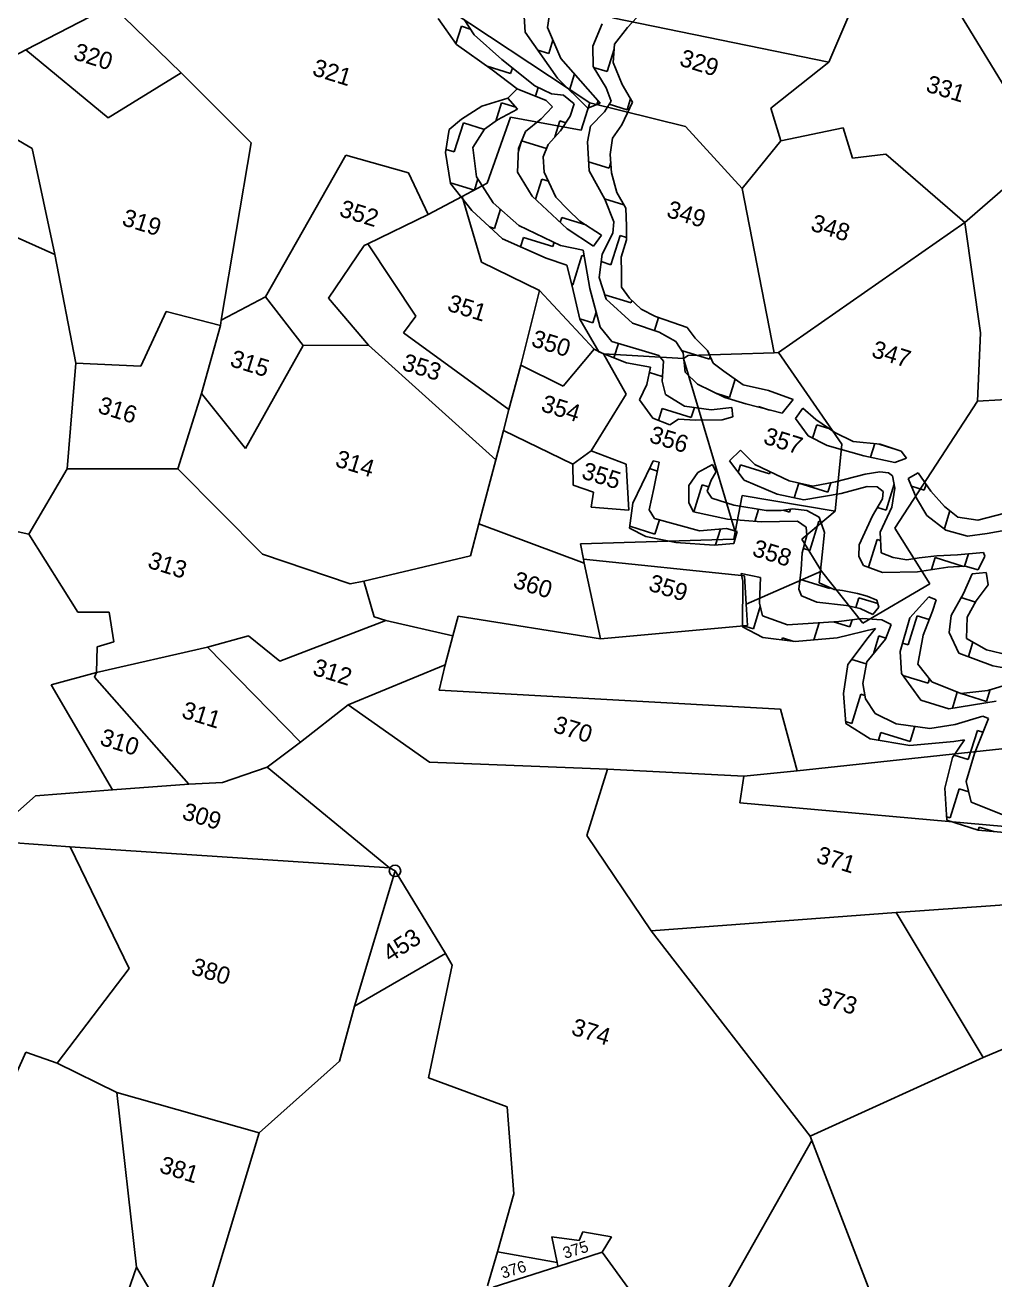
# Model space of a CAD drawing. Header units: metres. Extents: x 300561 to 302085, y 1967111 to 1969787.
# Drawn here: x 301243 to 301680, y 1968819 to 1969385 of the extents above; entities that cross this region are included whole.
import ezdxf

# ---------------------------------------------------------------- set-up
doc = ezdxf.new("R2010")
doc.units = ezdxf.units.M
for name, color, linetype in [('POLY_HATCH', 12, 'Continuous'), ('POLY_PARCEL', 6, 'Continuous'), ('TEXT_PARCEL', 7, 'Continuous')]:
    doc.layers.add(name, color=color, linetype=linetype)
doc.styles.add('TEXT_MAP', font='')
doc.styles.get('TEXT_MAP').set_extended_font_data('Kruti Dev 050')

msp = doc.modelspace()

# ---------------------------------------------------------------- linework, layer by layer
msp.add_circle((301409.54, 1969003.81), 2.58)
at = {"layer": 'POLY_HATCH'}
for p, q in [((301467.58, 1969391.37), (301468.26, 1969381.85)), ((301514.41, 1969383.96), (301522.79, 1969393.04)), ((301429.02, 1969388.1), (301437.24, 1969376.33)), ((301440.67, 1969387.6), (301445.25, 1969380.63)), ((301478.24, 1969384.01), (301478.99, 1969389.03)), ((301502.92, 1969385.61), (301498.83, 1969375.57)), ((301445.25, 1969380.63), (301457.7, 1969369.54)), ((301468.26, 1969381.85), (301482.85, 1969361.14)), ((301484.38, 1969369.96), (301478.24, 1969384.01)), ((301508.52, 1969376.48), (301514.41, 1969383.96)), ((301437.24, 1969376.33), (301453.37, 1969364.96)), ((301498.83, 1969375.57), (301498.87, 1969366.41)), ((301507.91, 1969368.16), (301508.52, 1969376.48)), ((301457.7, 1969369.54), (301472.57, 1969357.69)), ((301502.01, 1969349.92), (301484.38, 1969369.96)), ((301512, 1969358.37), (301507.91, 1969368.16)), ((301453.37, 1969364.96), (301464.63, 1969356.33)), ((301498.87, 1969366.41), (301504.81, 1969356.85)), ((301472.57, 1969357.69), (301480.13, 1969354.13)), ((301482.85, 1969361.14), (301496.44, 1969347.61)), ((301504.81, 1969356.85), (301507.04, 1969350.86)), ((301516.65, 1969350.38), (301512, 1969358.37)), ((301460.44, 1969352.11), (301448.69, 1969348.6)), ((301464.63, 1969356.33), (301460.44, 1969352.11)), ((301460.44, 1969352.11), (301464.77, 1969347.24)), ((301477.78, 1969351.09), (301464.63, 1969356.33)), ((301480.53, 1969348.3), (301477.78, 1969351.09)), ((301480.13, 1969354.13), (301485.46, 1969353.43)), ((301485.46, 1969353.43), (301490.27, 1969349.53)), ((301507.04, 1969350.86), (301504.08, 1969346)), ((301448.69, 1969348.6), (301439.47, 1969342.66)), ((301464.77, 1969347.24), (301455.77, 1969342.34)), ((301475.47, 1969342.9), (301480.53, 1969348.3)), ((301490.27, 1969349.53), (301488.56, 1969344.04)), ((301496.44, 1969347.61), (301502.01, 1969349.92)), ((301504.08, 1969346), (301497.74, 1969339.55)), ((301511.89, 1969340.18), (301516.65, 1969350.38)), ((301439.47, 1969342.66), (301433.93, 1969338.04)), ((301455.77, 1969342.34), (301449.89, 1969338.15)), ((301468.38, 1969337.16), (301475.47, 1969342.9)), ((301488.56, 1969344.04), (301484.11, 1969337.48)), ((301497.74, 1969339.55), (301496.28, 1969332.54)), ((301507.64, 1969334.17), (301511.89, 1969340.18)), ((301433.93, 1969338.04), (301432.34, 1969327.68)), ((301449.89, 1969338.15), (301444.67, 1969329.9)), ((301465.27, 1969329.46), (301468.38, 1969337.16)), ((301484.11, 1969337.48), (301478.56, 1969331.26)), ((301506.53, 1969326.79), (301507.64, 1969334.17)), ((301444.67, 1969329.9), (301446.32, 1969316.62)), ((301464.83, 1969318.76), (301465.27, 1969329.46)), ((301478.56, 1969331.26), (301476.34, 1969325.69)), ((301496.28, 1969332.54), (301497.03, 1969319.38)), ((301432.34, 1969327.68), (301434.54, 1969313.68)), ((301476.34, 1969325.69), (301476.84, 1969318.79)), ((301507.12, 1969318.49), (301506.53, 1969326.79)), ((301471.37, 1969308.05), (301464.83, 1969318.76)), ((301476.84, 1969318.79), (301482.02, 1969307.55)), ((301497.03, 1969319.38), (301504.13, 1969306.58)), ((301509.51, 1969309.62), (301507.12, 1969318.49)), ((301434.54, 1969313.68), (301444.26, 1969301.44)), ((301446.32, 1969316.62), (301453.76, 1969304.92)), ((301487.24, 1969293.24), (301471.37, 1969308.05)), ((301482.02, 1969307.55), (301487.51, 1969301.98)), ((301504.13, 1969306.58), (301508.19, 1969296.4)), ((301513.66, 1969302.59), (301509.51, 1969309.62)), ((301444.26, 1969301.44), (301457.95, 1969288.79)), ((301453.76, 1969304.92), (301465.31, 1969294.82)), ((301487.51, 1969301.98), (301492.92, 1969296.77)), ((301513.89, 1969294.4), (301513.66, 1969302.59)), ((301465.31, 1969294.82), (301484.2, 1969285.81)), ((301492.92, 1969296.77), (301502.73, 1969290.35)), ((301508.19, 1969296.4), (301507.79, 1969291.23)), ((301513.95, 1969288.24), (301513.89, 1969294.4)), ((301457.95, 1969288.79), (301477.74, 1969279.96)), ((301499.04, 1969285.47), (301487.24, 1969293.24)), ((301502.73, 1969290.35), (301499.04, 1969285.47)), ((301507.79, 1969291.23), (301502.96, 1969281.9)), ((301484.2, 1969285.81), (301494.35, 1969283.61)), ((301494.35, 1969283.61), (301497.4, 1969266.29)), ((301511.54, 1969280.47), (301513.95, 1969288.24)), ((301477.74, 1969279.96), (301487.03, 1969276.87)), ((301502.96, 1969281.9), (301501.57, 1969271.25)), ((301511.74, 1969273.48), (301511.54, 1969280.47)), ((301487.03, 1969276.87), (301489.38, 1969267.33)), ((301511.69, 1969266.96), (301511.74, 1969273.48)), ((301489.38, 1969267.33), (301492.96, 1969252.5)), ((301497.4, 1969266.29), (301502.11, 1969248.93)), ((301501.57, 1969271.25), (301504.82, 1969261.57)), ((301515.32, 1969262.06), (301511.69, 1969266.96)), ((301504.82, 1969261.57), (301516.61, 1969250.68)), ((301520.51, 1969257.08), (301515.32, 1969262.06)), ((301526.98, 1969253.68), (301520.51, 1969257.08)), ((301492.96, 1969252.5), (301501.49, 1969237.76)), ((301502.11, 1969248.93), (301507.33, 1969242.49)), ((301516.61, 1969250.68), (301528.62, 1969246.7)), ((301534.88, 1969251.02), (301526.98, 1969253.68)), ((301541.33, 1969248.82), (301534.88, 1969251.02)), ((301528.62, 1969246.7), (301536.2, 1969242.41)), ((301544.96, 1969243.92), (301541.33, 1969248.82)), ((301550.4, 1969238.47), (301544.96, 1969243.92)), ((301501.49, 1969237.76), (301513.91, 1969232.87)), ((301507.33, 1969242.49), (301521.02, 1969238.47)), ((301521.02, 1969238.47), (301528.49, 1969236.14)), ((301536.2, 1969242.41), (301539.44, 1969237.31)), ((301552.97, 1969232.72), (301550.4, 1969238.47)), ((301513.91, 1969232.87), (301524.78, 1969230.92)), ((301528.49, 1969236.14), (301530.58, 1969233.57)), ((301530.58, 1969233.57), (301529.96, 1969224.61)), ((301539.44, 1969237.31), (301540.34, 1969228.6)), ((301557.77, 1969229.04), (301552.97, 1969232.72)), ((301524.78, 1969230.92), (301523.14, 1969223.03)), ((301540.34, 1969228.6), (301545.9, 1969223.26)), ((301566.57, 1969222.93), (301557.77, 1969229.04)), ((301523.14, 1969223.03), (301519.75, 1969216.1)), ((301529.96, 1969224.61), (301531.46, 1969218.6)), ((301545.9, 1969223.26), (301558.25, 1969217.25)), ((301578.06, 1969220.35), (301566.57, 1969222.93)), ((301519.75, 1969216.1), (301525.8, 1969207.87)), ((301531.46, 1969218.6), (301540.16, 1969213.25)), ((301558.25, 1969217.25), (301567.7, 1969214.31)), ((301589.09, 1969216.32), (301578.06, 1969220.35)), ((301584.22, 1969210.13), (301589.09, 1969216.32)), ((301540.16, 1969213.25), (301552.2, 1969211.67)), ((301552.2, 1969211.67), (301561.42, 1969212.65)), ((301561.42, 1969212.65), (301561.88, 1969208.54)), ((301567.7, 1969214.31), (301584.22, 1969210.13)), ((301593.54, 1969212.46), (301590.09, 1969207.73)), ((301599.39, 1969207.37), (301593.54, 1969212.46)), ((301525.8, 1969207.87), (301533.47, 1969204.87)), ((301537.45, 1969207.47), (301533.47, 1969204.87)), ((301545.03, 1969207.04), (301537.45, 1969207.47)), ((301557.11, 1969207.13), (301545.03, 1969207.04)), ((301561.88, 1969208.54), (301557.11, 1969207.13)), ((301590.09, 1969207.73), (301595.85, 1969199.92)), ((301607.83, 1969201.38), (301599.39, 1969207.37)), ((301595.85, 1969199.92), (301604.38, 1969195.58)), ((301616.11, 1969197.41), (301607.83, 1969201.38)), ((301565.42, 1969193.41), (301560.35, 1969188.72)), ((301571.88, 1969187.06), (301565.42, 1969193.41)), ((301604.38, 1969195.58), (301620.99, 1969190.89)), ((301628.41, 1969196.16), (301616.11, 1969197.41)), ((301637.75, 1969193.05), (301628.41, 1969196.16)), ((301640.25, 1969189.89), (301637.75, 1969193.05)), ((301525.9, 1969188.66), (301524.87, 1969186.45)), ((301525.9, 1969188.66), (301528.75, 1969188.03)), ((301528.75, 1969188.03), (301526.3, 1969176.27)), ((301552.78, 1969187.05), (301546.09, 1969183.35)), ((301554.26, 1969183.88), (301552.78, 1969187.05)), ((301560.35, 1969188.72), (301567, 1969179.91)), ((301587.38, 1969179.59), (301571.88, 1969187.06)), ((301620.99, 1969190.89), (301635.02, 1969187.97)), ((301635.02, 1969187.97), (301640.25, 1969189.89)), ((301524.87, 1969186.45), (301516.73, 1969169.53)), ((301546.09, 1969183.35), (301542.13, 1969177.6)), ((301552.08, 1969179.98), (301554.05, 1969183.22)), ((301554.05, 1969183.22), (301554.26, 1969183.88)), ((301621.59, 1969182.66), (301608.2, 1969179.13)), ((301628.19, 1969183.74), (301621.59, 1969182.66)), ((301632.13, 1969183.24), (301628.19, 1969183.74)), ((301633.9, 1969181.96), (301632.13, 1969183.24)), ((301635.03, 1969176.31), (301633.9, 1969181.96)), ((301641.01, 1969180.75), (301645.43, 1969183.33)), ((301651.16, 1969175.01), (301645.43, 1969183.33)), ((301526.3, 1969176.27), (301524.24, 1969166.56)), ((301542.13, 1969177.6), (301542.07, 1969169.67)), ((301550.29, 1969175), (301552.08, 1969179.98)), ((301567, 1969179.91), (301581.9, 1969173.59)), ((301597.98, 1969177.25), (301587.38, 1969179.59)), ((301608.2, 1969179.13), (301597.98, 1969177.25)), ((301610.7, 1969174.01), (301622.5, 1969177.08)), ((301622.5, 1969177.08), (301627.02, 1969176.88)), ((301627.02, 1969176.88), (301629.75, 1969174.82)), ((301633.6, 1969167.85), (301635.03, 1969176.31)), ((301644.75, 1969171.88), (301641.01, 1969180.75)), ((301552.46, 1969171.91), (301550.29, 1969175)), ((301562.28, 1969168.62), (301552.46, 1969171.91)), ((301581.9, 1969173.59), (301593.88, 1969171.06)), ((301593.88, 1969171.06), (301610.7, 1969174.01)), ((301629.45, 1969171.55), (301624.88, 1969163.82)), ((301629.75, 1969174.82), (301629.45, 1969171.55)), ((301649.47, 1969164.08), (301644.75, 1969171.88)), ((301657.35, 1969168.14), (301651.16, 1969175.01)), ((301516.73, 1969169.53), (301515.29, 1969158.31)), ((301524.24, 1969166.56), (301526.64, 1969162.68)), ((301542.07, 1969169.67), (301544.19, 1969165.64)), ((301544.19, 1969165.64), (301559.54, 1969162.31)), ((301576.95, 1969166.22), (301562.28, 1969168.62)), ((301583.72, 1969166.28), (301576.95, 1969166.22)), ((301589.01, 1969167.04), (301583.72, 1969166.28)), ((301595.29, 1969166.29), (301589.01, 1969167.04)), ((301600.88, 1969163.34), (301595.29, 1969166.29)), ((301628.37, 1969156.47), (301633.6, 1969167.85)), ((301657.97, 1969157.34), (301649.47, 1969164.08)), ((301663.37, 1969163.29), (301657.35, 1969168.14)), ((301684.53, 1969165.02), (301672.44, 1969161.85)), ((301526.64, 1969162.68), (301546.84, 1969157.11)), ((301559.54, 1969162.31), (301574.84, 1969161.16)), ((301574.84, 1969161.16), (301591.06, 1969161.41)), ((301591.06, 1969161.41), (301595.05, 1969158.72)), ((301595.05, 1969158.72), (301595.34, 1969155.02)), ((301603.27, 1969156.34), (301600.88, 1969163.34)), ((301624.88, 1969163.82), (301618.89, 1969150.76)), ((301672.44, 1969161.85), (301663.37, 1969163.29)), ((301515.29, 1969158.31), (301522.73, 1969154.56)), ((301522.73, 1969154.56), (301536.22, 1969151.8)), ((301546.84, 1969157.11), (301558.97, 1969158.15)), ((301558.97, 1969158.15), (301563.87, 1969156.87)), ((301563.87, 1969156.87), (301562.34, 1969151.45)), ((301595.34, 1969155.02), (301593.17, 1969147.27)), ((301601.93, 1969143.51), (301603.27, 1969156.34)), ((301628.85, 1969147.17), (301628.37, 1969156.47)), ((301667.77, 1969154.77), (301657.97, 1969157.34)), ((301676.55, 1969155.89), (301667.77, 1969154.77)), ((301684.97, 1969157.37), (301676.55, 1969155.89)), ((301536.22, 1969151.8), (301553.5, 1969150.72)), ((301553.5, 1969150.72), (301562.34, 1969151.45)), ((301593.17, 1969147.27), (301592.74, 1969139.7)), ((301618.89, 1969150.76), (301618.7, 1969145.52)), ((301634.21, 1969145.02), (301628.85, 1969147.17)), ((301674.91, 1969147.28), (301663.29, 1969146.33)), ((301675.6, 1969145.62), (301674.91, 1969147.28)), ((301600.82, 1969133.74), (301601.93, 1969143.51)), ((301618.7, 1969145.52), (301620.82, 1969141.49)), ((301620.82, 1969141.49), (301629.47, 1969138.31)), ((301640.41, 1969144.05), (301634.21, 1969145.02)), ((301646, 1969144.97), (301640.41, 1969144.05)), ((301653.98, 1969145.85), (301646, 1969144.97)), ((301663.29, 1969146.33), (301653.98, 1969145.85)), ((301672.52, 1969139.6), (301675.6, 1969145.62)), ((301565.61, 1969137.91), (301566.46, 1969134.4)), ((301565.61, 1969137.91), (301574.38, 1969136.14)), ((301574.38, 1969136.14), (301573.89, 1969124.49)), ((301592.74, 1969139.7), (301591.68, 1969130.88)), ((301629.47, 1969138.31), (301645.25, 1969138.7)), ((301645.25, 1969138.7), (301658.89, 1969140.71)), ((301658.89, 1969140.71), (301666.74, 1969141.16)), ((301669.88, 1969137.7), (301665.91, 1969128.82)), ((301666.74, 1969141.16), (301672.52, 1969139.6)), ((301676.12, 1969138.4), (301669.88, 1969137.7)), ((301676.35, 1969137.61), (301676.12, 1969138.4)), ((301677.03, 1969132.82), (301676.35, 1969137.61)), ((301566.46, 1969134.4), (301566.19, 1969113.8)), ((301591.68, 1969130.88), (301592.9, 1969127.85)), ((301607.58, 1969130.68), (301600.82, 1969133.74)), ((301611.29, 1969130.24), (301607.58, 1969130.68)), ((301618.09, 1969128.85), (301611.29, 1969130.24)), ((301671.65, 1969125.59), (301677.03, 1969132.82)), ((301573.89, 1969124.49), (301575.24, 1969118.78)), ((301592.9, 1969127.85), (301599.73, 1969125)), ((301599.73, 1969125), (301613.22, 1969123.45)), ((301622.55, 1969127.7), (301618.09, 1969128.85)), ((301626.81, 1969125.9), (301622.55, 1969127.7)), ((301627.75, 1969122.71), (301626.81, 1969125.9)), ((301650.34, 1969127.41), (301641.73, 1969117.96)), ((301653.54, 1969126.01), (301650.34, 1969127.41)), ((301651.94, 1969120.85), (301653.54, 1969126.01)), ((301665.91, 1969128.82), (301660.43, 1969118.97)), ((301667.65, 1969118.16), (301671.65, 1969125.59)), ((301613.22, 1969123.45), (301619.29, 1969122.04)), ((301619.29, 1969122.04), (301625.05, 1969119.46)), ((301625.05, 1969119.46), (301627.75, 1969122.71)), ((301647.76, 1969110.02), (301651.94, 1969120.85)), ((301660.43, 1969118.97), (301659.49, 1969111.31)), ((301566.19, 1969113.8), (301575.39, 1969109.09)), ((301575.24, 1969118.78), (301586.53, 1969114.78)), ((301586.53, 1969114.78), (301609.64, 1969116.26)), ((301609.64, 1969116.26), (301620.16, 1969117.56)), ((301620.16, 1969117.56), (301629.12, 1969116.93)), ((301629.12, 1969116.93), (301633.31, 1969114.91)), ((301633.31, 1969114.91), (301630.75, 1969108.24)), ((301641.73, 1969117.96), (301637.4, 1969102.74)), ((301667.33, 1969108.63), (301667.65, 1969118.16)), ((301575.39, 1969109.09), (301589.97, 1969107.21)), ((301589.97, 1969107.21), (301608.93, 1969108.89)), ((301608.93, 1969108.89), (301626.24, 1969113.13)), ((301622.92, 1969109.04), (301613.82, 1969096.92)), ((301630.75, 1969108.24), (301622.3, 1969098.11)), ((301626.24, 1969113.13), (301622.92, 1969109.04)), ((301645.33, 1969097.03), (301647.76, 1969110.02)), ((301659.49, 1969111.31), (301663.83, 1969102.02)), ((301676.32, 1969103.43), (301667.33, 1969108.63)), ((301637.4, 1969102.74), (301637.96, 1969092.86)), ((301663.83, 1969102.02), (301679.15, 1969096.28)), ((301686.41, 1969101.01), (301676.32, 1969103.43)), ((301613.82, 1969096.92), (301611.79, 1969083.83)), ((301622.3, 1969098.11), (301620.46, 1969088.33)), ((301651.72, 1969088.98), (301645.33, 1969097.03)), ((301679.15, 1969096.28), (301690.77, 1969094.11)), ((301637.96, 1969092.86), (301646.76, 1969080.82)), ((301620.46, 1969088.33), (301621.69, 1969081.44)), ((301664.66, 1969083.74), (301651.72, 1969088.98)), ((301676.85, 1969085.2), (301664.66, 1969083.74)), ((301690.69, 1969089.38), (301676.85, 1969085.2)), ((301611.79, 1969083.83), (301612.87, 1969070.19)), ((301621.69, 1969081.44), (301626.12, 1969074.77)), ((301646.76, 1969080.82), (301659.3, 1969076.92)), ((301659.3, 1969076.92), (301680.61, 1969080.39)), ((301626.12, 1969074.77), (301635.52, 1969070.15)), ((301662.16, 1969069.81), (301674.67, 1969073.62)), ((301674.67, 1969073.62), (301677.24, 1969072.58)), ((301612.87, 1969070.19), (301623.84, 1969063.29)), ((301635.52, 1969070.15), (301650.77, 1969068.05)), ((301650.77, 1969068.05), (301662.16, 1969069.81)), ((301677.24, 1969072.58), (301670.87, 1969056.74)), ((301623.84, 1969063.29), (301641.78, 1969060.37)), ((301666.36, 1969062.96), (301661.02, 1969055)), ((301661.61, 1969062.18), (301666.36, 1969062.96)), ((301641.78, 1969060.37), (301661.61, 1969062.18)), ((301670.87, 1969056.74), (301667.19, 1969044.16)), ((301661.02, 1969055), (301657.52, 1969041.14)), ((301657.52, 1969041.14), (301658.37, 1969026.74)), ((301667.19, 1969044.16), (301669.34, 1969034.82)), ((301669.34, 1969034.82), (301685.63, 1969028.31)), ((301658.37, 1969026.74), (301672.51, 1969022.14)), ((301672.51, 1969022.14), (301691.29, 1969020.59))]:
    msp.add_line(p, q, dxfattribs=at)
at = {"layer": 'POLY_HATCH', "linetype": 'Continuous'}
for p, q in [((301437.03, 1969376.63), (301439.5, 1969384.57)), ((301439.5, 1969384.57), (301443.48, 1969383.33)), ((301473.89, 1969373.86), (301478.92, 1969372.3)), ((301478.92, 1969372.3), (301480.77, 1969378.23)), ((301505.2, 1969364.11), (301508.36, 1969374.26)), ((301451.14, 1969366.53), (301461.69, 1969363.25)), ((301461.69, 1969363.25), (301462.46, 1969365.74)), ((301488.2, 1969355.81), (301490.46, 1969363.06)), ((301499.12, 1969366.01), (301505.2, 1969364.11)), ((301472.92, 1969353.03), (301474.14, 1969356.94)), ((301500.6, 1969349.33), (301501.1, 1969350.95)), ((301514.25, 1969346.88), (301515.8, 1969351.85)), ((301455.01, 1969341.8), (301457.6, 1969350.11)), ((301457.6, 1969350.11), (301463.99, 1969348.12)), ((301506.15, 1969349.4), (301514.25, 1969346.88)), ((301436.28, 1969327.91), (301440.37, 1969341.06)), ((301440.37, 1969341.06), (301449.86, 1969338.1)), ((301481.63, 1969334.7), (301483.88, 1969341.92)), ((301483.88, 1969341.92), (301486.56, 1969341.09)), ((301432.56, 1969329.07), (301436.28, 1969327.91)), ((301465.22, 1969328.28), (301466.64, 1969332.85)), ((301466.65, 1969332.87), (301477.82, 1969329.4)), ((301496.8, 1969323.49), (301506.07, 1969320.6)), ((301506.07, 1969320.6), (301506.8, 1969322.96)), ((301434.49, 1969314.06), (301445.33, 1969310.68)), ((301445.33, 1969310.68), (301446.89, 1969315.72)), ((301472.89, 1969306.63), (301475.7, 1969315.64)), ((301475.7, 1969315.64), (301478.73, 1969314.7)), ((301503.99, 1969306.84), (301512.77, 1969304.1)), ((301454.38, 1969293.45), (301457.05, 1969302.04)), ((301452.15, 1969294.14), (301454.38, 1969293.45)), ((301484.06, 1969296.21), (301484.75, 1969298.41)), ((301484.75, 1969298.41), (301495.54, 1969295.05)), ((301466.19, 1969285.11), (301467.52, 1969289.36)), ((301467.52, 1969289.36), (301480.66, 1969285.27)), ((301506.94, 1969277.09), (301511.03, 1969290.23)), ((301511.03, 1969290.23), (301513.94, 1969289.32)), ((301480.66, 1969285.27), (301481.26, 1969287.21)), ((301489.71, 1969268.04), (301493.8, 1969281.18)), ((301493.8, 1969281.18), (301494.84, 1969280.86)), ((301502.51, 1969278.47), (301506.94, 1969277.09)), ((301489.17, 1969268.21), (301489.71, 1969268.04)), ((301504.16, 1969263.54), (301515.99, 1969259.86)), ((301515.99, 1969259.86), (301516.36, 1969261.06)), ((301498.76, 1969250.81), (301500.28, 1969255.69)), ((301492.93, 1969252.62), (301498.76, 1969250.81)), ((301526.52, 1969247.39), (301528.34, 1969253.22)), ((301508.28, 1969235.09), (301510.31, 1969241.61)), ((301538.78, 1969238.35), (301551.32, 1969234.45)), ((301551.32, 1969234.45), (301551.68, 1969235.6)), ((301524.27, 1969228.46), (301530.1, 1969226.64)), ((301560.37, 1969217.22), (301562.93, 1969225.46)), ((301554.67, 1969218.99), (301560.37, 1969217.22)), ((301588.8, 1969215.95), (301588.94, 1969216.38)), ((301528.32, 1969206.88), (301530, 1969212.26)), ((301530, 1969212.26), (301543.14, 1969208.17)), ((301543.14, 1969208.17), (301544.54, 1969212.67)), ((301573.43, 1969212.86), (301573.51, 1969213.13)), ((301573.51, 1969213.13), (301578.47, 1969211.58)), ((301597.9, 1969198.88), (301599.79, 1969204.95)), ((301599.79, 1969204.95), (301605.16, 1969203.28)), ((301624.04, 1969190.25), (301625.96, 1969196.41)), ((301627.83, 1969196.22), (301634.11, 1969194.26)), ((301564.29, 1969183.5), (301565.33, 1969186.85)), ((301565.33, 1969186.85), (301578.47, 1969182.76)), ((301524.27, 1969185.21), (301527.93, 1969184.08)), ((301578.47, 1969182.76), (301578.77, 1969183.74)), ((301544.31, 1969165.62), (301548.1, 1969177.8)), ((301548.1, 1969177.8), (301550.97, 1969176.9)), ((301589.53, 1969171.98), (301591.61, 1969178.65)), ((301591.73, 1969178.63), (301604.75, 1969174.57)), ((301604.75, 1969174.57), (301606.04, 1969178.73)), ((301631.03, 1969166.39), (301634.67, 1969178.1)), ((301642.49, 1969177.24), (301648.26, 1969175.44)), ((301648.26, 1969175.44), (301649.07, 1969178.05)), ((301571.82, 1969161.39), (301573.5, 1969166.78)), ((301584.66, 1969166.41), (301587.52, 1969165.52)), ((301587.52, 1969165.52), (301587.94, 1969166.88)), ((301627.12, 1969167.61), (301631.03, 1969166.39)), ((301657.31, 1969158.21), (301659.79, 1969166.17)), ((301515.4, 1969159.15), (301526.78, 1969155.61)), ((301526.78, 1969155.61), (301528.79, 1969162.09)), ((301596.57, 1969148.29), (301600.66, 1969161.43)), ((301600.66, 1969161.43), (301601.63, 1969161.13)), ((301656.58, 1969158.44), (301657.31, 1969158.21)), ((301554.1, 1969150.76), (301556.33, 1969157.93)), ((301623.03, 1969140.68), (301626.94, 1969153.25)), ((301626.94, 1969153.25), (301628.57, 1969152.75)), ((301593.7, 1969149.19), (301596.57, 1969148.29)), ((301651.53, 1969139.62), (301653.22, 1969145.07)), ((301653.22, 1969145.07), (301665.94, 1969141.11)), ((301666.41, 1969141.14), (301668.15, 1969146.73)), ((301592.01, 1969133.66), (301592.48, 1969135.15)), ((301592.48, 1969135.15), (301605.62, 1969131.06)), ((301605.62, 1969131.06), (301605.76, 1969131.5)), ((301617.36, 1969122.49), (301618.76, 1969126.97)), ((301618.76, 1969126.97), (301627.27, 1969124.32)), ((301664.91, 1969127.02), (301671.34, 1969125.02)), ((301571.16, 1969112.96), (301574.26, 1969122.93)), ((301640.95, 1969105.65), (301645.04, 1969118.79)), ((301645.04, 1969118.79), (301650.49, 1969117.1)), ((301566.2, 1969114.51), (301571.16, 1969112.96)), ((301598.43, 1969107.96), (301600.84, 1969115.69)), ((301607.35, 1969116.11), (301614.67, 1969113.83)), ((301614.67, 1969113.83), (301615.66, 1969117)), ((301584.02, 1969107.98), (301584.3, 1969108.87)), ((301584.3, 1969108.87), (301589.38, 1969107.29)), ((301625.31, 1969101.72), (301627.81, 1969109.74)), ((301627.81, 1969109.74), (301630.95, 1969108.76)), ((301638.45, 1969106.43), (301640.95, 1969105.65)), ((301668.14, 1969100.4), (301670.19, 1969106.98)), ((301615.5, 1969099.16), (301622.11, 1969097.1)), ((301638.61, 1969091.96), (301650, 1969088.42)), ((301650, 1969088.42), (301650.61, 1969090.38)), ((301676.28, 1969080.24), (301677.93, 1969085.53)), ((301615.54, 1969070.32), (301619.63, 1969083.46)), ((301619.63, 1969083.46), (301621.43, 1969082.9)), ((301660.92, 1969077.18), (301663.14, 1969084.33)), ((301663.14, 1969084.33), (301663.39, 1969084.25)), ((301664.93, 1969083.77), (301676.28, 1969080.24)), ((301612.79, 1969071.17), (301615.54, 1969070.32)), ((301641.82, 1969062.14), (301643.95, 1969068.99)), ((301627.58, 1969062.68), (301628.68, 1969066.23)), ((301628.68, 1969066.23), (301641.82, 1969062.14)), ((301668.1, 1969053.96), (301672.19, 1969067.1)), ((301672.19, 1969067.1), (301674.72, 1969066.31)), ((301661.66, 1969055.96), (301668.1, 1969053.96)), ((301659.92, 1969027.68), (301664.01, 1969040.82)), ((301664.01, 1969040.82), (301668.27, 1969039.49)), ((301658.28, 1969028.19), (301659.92, 1969027.68)), ((301672.61, 1969022.13), (301673.06, 1969023.59)), ((301673.06, 1969023.59), (301679.6, 1969021.55))]:
    msp.add_line(p, q, dxfattribs=at)
at = {"layer": 'POLY_PARCEL'}
for p, q in [((301605.18, 1969368.4), (301659.34, 1969494.46)), ((301497.48, 1969349.98), (301384.2, 1969424.94)), ((301692.57, 1969343.98), (301646.92, 1969418.68)), ((301243.06, 1969373.96), (301281.75, 1969393.95)), ((301313.09, 1969363.5), (301281.75, 1969393.95)), ((301507.65, 1969388.41), (301605.18, 1969368.4)), ((301224.71, 1969364.25), (301243.06, 1969373.96)), ((301280.13, 1969343.32), (301243.06, 1969373.96)), ((301179.8, 1969367.78), (301245.92, 1969329.39)), ((301605.18, 1969368.4), (301579.02, 1969347.68)), ((301313.09, 1969363.5), (301280.13, 1969343.32)), ((301344.7, 1969331.97), (301313.09, 1969363.5)), ((301497.48, 1969349.98), (301493.46, 1969337.7)), ((301540.58, 1969339.35), (301497.48, 1969349.98)), ((301579.02, 1969347.68), (301583.59, 1969332.93)), ((301461.65, 1969343.62), (301451.16, 1969313.76)), ((301493.46, 1969337.7), (301461.65, 1969343.62)), ((301566.16, 1969311.49), (301540.58, 1969339.35)), ((301611.7, 1969338.8), (301583.59, 1969332.93)), ((301615.8, 1969325.09), (301611.7, 1969338.8)), ((301245.92, 1969329.39), (301256.14, 1969281.63)), ((301331.19, 1969252.1), (301344.7, 1969331.97)), ((301583.59, 1969332.93), (301566.16, 1969311.49)), ((301387.39, 1969326.44), (301351.19, 1969262.59)), ((301415.61, 1969318.55), (301387.39, 1969326.44)), ((301630.92, 1969326.95), (301615.8, 1969325.09)), ((301666.54, 1969296.16), (301630.92, 1969326.95)), ((301424.5, 1969299.77), (301415.61, 1969318.55)), ((301451.16, 1969313.76), (301439.85, 1969307.82)), ((301580.55, 1969237.38), (301566.16, 1969311.49)), ((301666.54, 1969296.16), (301686.99, 1969313.88)), ((301439.85, 1969307.82), (301424.5, 1969299.77)), ((301448.48, 1969278.27), (301439.85, 1969307.82)), ((301256.14, 1969281.63), (301204.1, 1969305.09)), ((301397.33, 1969286.51), (301424.5, 1969299.77)), ((301666.54, 1969296.16), (301582.54, 1969237.44)), ((301673.56, 1969246.42), (301666.54, 1969296.16)), ((301379.49, 1969262.04), (301395.61, 1969285.68)), ((301395.61, 1969285.68), (301397.33, 1969286.51)), ((301397.33, 1969286.51), (301418.99, 1969253.92)), ((301256.14, 1969281.63), (301265.61, 1969232.71)), ((301474.75, 1969265.42), (301448.48, 1969278.27)), ((301351.19, 1969262.59), (301331.19, 1969252.1)), ((301351.19, 1969262.59), (301368.08, 1969240.72)), ((301397.6, 1969240.88), (301379.49, 1969262.04)), ((301466.28, 1969231.84), (301474.75, 1969265.42)), ((301474.75, 1969265.42), (301499.37, 1969238.95)), ((301294.87, 1969231.37), (301306.31, 1969255.97)), ((301306.31, 1969255.97), (301330.82, 1969249.63)), ((301322.27, 1969218.96), (301330.82, 1969249.63)), ((301330.82, 1969249.63), (301331.19, 1969252.1)), ((301418.99, 1969253.92), (301413.43, 1969246.3)), ((301413.43, 1969246.3), (301460.83, 1969211.75)), ((301672.32, 1969215.56), (301673.56, 1969246.42)), ((301342.05, 1969194.2), (301368.08, 1969240.72)), ((301368.08, 1969240.72), (301397.6, 1969240.88)), ((301455, 1969189.18), (301397.6, 1969240.88)), ((301499.37, 1969238.95), (301485.42, 1969222.3)), ((301503.53, 1969236.96), (301499.37, 1969238.95)), ((301261.73, 1969185.07), (301265.61, 1969232.71)), ((301265.61, 1969232.71), (301294.87, 1969231.37)), ((301503.53, 1969236.96), (301513.79, 1969218.74)), ((301539.68, 1969234.76), (301503.53, 1969236.96)), ((301541.73, 1969236.21), (301539.68, 1969234.76)), ((301539.68, 1969234.76), (301562.96, 1969156.64)), ((301580.55, 1969237.38), (301541.73, 1969236.21)), ((301582.54, 1969237.44), (301580.55, 1969237.38)), ((301611.1, 1969196.11), (301582.54, 1969237.44)), ((301460.83, 1969211.75), (301466.28, 1969231.84)), ((301485.42, 1969222.3), (301466.28, 1969231.84)), ((301311.53, 1969185.09), (301322.27, 1969218.96)), ((301322.27, 1969218.96), (301342.05, 1969194.2)), ((301513.79, 1969218.74), (301498.07, 1969193.19)), ((301634.99, 1969158.33), (301672.32, 1969215.56)), ((301672.32, 1969215.56), (301717.35, 1969218.31)), ((301460.83, 1969211.75), (301458.4, 1969202.34)), ((301458.4, 1969202.34), (301455, 1969189.18)), ((301489.8, 1969187.11), (301458.4, 1969202.34)), ((301498.07, 1969193.19), (301489.8, 1969187.11)), ((301513.73, 1969187.22), (301498.07, 1969193.19)), ((301608.07, 1969165.91), (301611.1, 1969196.11)), ((301455, 1969189.18), (301447.32, 1969160.25)), ((301489.8, 1969187.11), (301489.84, 1969177.64)), ((301515.02, 1969166.42), (301513.73, 1969187.22)), ((301261.73, 1969185.07), (301244.38, 1969155.55)), ((301311.53, 1969185.09), (301261.73, 1969185.07)), ((301349.71, 1969146.54), (301311.53, 1969185.09)), ((301489.84, 1969177.64), (301499.04, 1969174.58)), ((301499.04, 1969174.58), (301497.95, 1969167.85)), ((301562.96, 1969156.64), (301566.1, 1969173.11)), ((301566.1, 1969173.11), (301608.07, 1969165.91)), ((301497.95, 1969167.85), (301515.02, 1969166.42)), ((301592.99, 1969153.29), (301608.07, 1969165.91)), ((301244.38, 1969155.55), (301218.83, 1969161.11)), ((301447.32, 1969160.25), (301443.51, 1969145.89)), ((301494.85, 1969142.55), (301447.32, 1969160.25)), ((301244.38, 1969155.55), (301266.5, 1969120.4)), ((301493.17, 1969151.23), (301562.32, 1969153.29)), ((301562.32, 1969153.29), (301562.96, 1969156.64)), ((301601.88, 1969138.98), (301592.99, 1969153.29)), ((301650.68, 1969133.25), (301634.99, 1969158.33)), ((301494.51, 1969144.3), (301493.17, 1969151.23)), ((301389.37, 1969133.2), (301349.71, 1969146.54)), ((301443.51, 1969145.89), (301395.54, 1969134.46)), ((301494.51, 1969144.3), (301567.16, 1969136.86)), ((301494.85, 1969142.55), (301494.51, 1969144.3)), ((301502.15, 1969108.44), (301494.85, 1969142.55)), ((301567.16, 1969136.86), (301567.95, 1969124.03)), ((301567.95, 1969124.03), (301601.88, 1969138.98)), ((301601.88, 1969138.98), (301620.46, 1969115.49)), ((301395.54, 1969134.46), (301389.37, 1969133.2)), ((301400.11, 1969118.41), (301395.54, 1969134.46)), ((301620.46, 1969115.49), (301650.68, 1969133.25)), ((301266.5, 1969120.4), (301280.63, 1969120.38)), ((301280.63, 1969120.38), (301282.67, 1969107.11)), ((301567.95, 1969124.03), (301568.55, 1969114.44)), ((301357.6, 1969098.31), (301405.34, 1969116.68)), ((301405.34, 1969116.68), (301400.11, 1969118.41)), ((301405.34, 1969116.68), (301435.67, 1969109.83)), ((301435.67, 1969109.83), (301438.02, 1969118.65)), ((301438.02, 1969118.65), (301502.15, 1969108.44)), ((301568.55, 1969114.44), (301502.15, 1969108.44)), ((301324.94, 1969104.7), (301343.45, 1969109.78)), ((301343.45, 1969109.78), (301357.6, 1969098.31)), ((301432.13, 1969096.72), (301435.67, 1969109.83)), ((301275.17, 1969104.77), (301274.96, 1969093.19)), ((301274.96, 1969093.19), (301324.94, 1969104.7)), ((301282.67, 1969107.11), (301275.17, 1969104.77)), ((301366.92, 1969061.91), (301324.94, 1969104.7)), ((301432.13, 1969096.72), (301388.47, 1969078.67)), ((301429.38, 1969085.33), (301432.13, 1969096.72)), ((301254.48, 1969087.76), (301274.96, 1969093.19)), ((301274.05, 1969091.12), (301274.96, 1969093.19)), ((301316.58, 1969042.86), (301274.05, 1969091.12)), ((301282.17, 1969040.43), (301254.48, 1969087.76)), ((301583.45, 1969076.78), (301429.38, 1969085.33)), ((301388.47, 1969078.67), (301366.92, 1969061.91)), ((301388.47, 1969078.67), (301425.05, 1969052.85)), ((301590.93, 1969048.98), (301583.45, 1969076.78)), ((301748.93, 1969065.86), (301590.93, 1969048.98)), ((301366.92, 1969061.91), (301351.84, 1969050.59)), ((301425.05, 1969052.85), (301505.33, 1969049.75)), ((301351.84, 1969050.59), (301331.75, 1969043.61)), ((301407.1, 1969005.24), (301351.84, 1969050.59)), ((301505.33, 1969049.75), (301495.99, 1969019.73)), ((301505.33, 1969049.75), (301566.86, 1969046.52)), ((301566.86, 1969046.52), (301565.12, 1969034.52)), ((301566.86, 1969046.52), (301590.93, 1969048.98)), ((301282.17, 1969040.43), (301247.46, 1969037.71)), ((301316.58, 1969042.86), (301282.17, 1969040.43)), ((301331.75, 1969043.61), (301316.58, 1969042.86)), ((301247.46, 1969037.71), (301224.45, 1969017.51)), ((301565.12, 1969034.52), (301747.61, 1969018.11)), ((301224.45, 1969017.51), (301262.99, 1969014.63)), ((301495.99, 1969019.73), (301525.06, 1968976.85)), ((301289.71, 1968959.75), (301262.99, 1969014.63)), ((301262.99, 1969014.63), (301407.1, 1969005.24)), ((301409.54, 1969003.81), (301391.34, 1968942.86)), ((301407.1, 1969005.24), (301409.54, 1969003.81)), ((301432.29, 1968966.55), (301409.54, 1969003.81)), ((301635.58, 1968985.13), (301758.51, 1968993.63)), ((301525.06, 1968976.85), (301635.58, 1968985.13)), ((301635.58, 1968985.13), (301674.76, 1968919.7)), ((301596.79, 1968884.19), (301525.06, 1968976.85)), ((301391.34, 1968942.86), (301432.29, 1968966.55)), ((301432.29, 1968966.55), (301435.3, 1968961.38)), ((301435.3, 1968961.38), (301424.63, 1968910.51)), ((301257.16, 1968917.15), (301289.71, 1968959.75)), ((301391.34, 1968942.86), (301384.56, 1968917.98)), ((301674.76, 1968919.7), (301696.05, 1968928.6)), ((301243.07, 1968922.12), (301238.67, 1968912.3)), ((301257.16, 1968917.15), (301243.07, 1968922.12)), ((301284.11, 1968903.94), (301257.16, 1968917.15)), ((301384.56, 1968917.98), (301348.28, 1968885.7)), ((301596.79, 1968884.19), (301674.76, 1968919.7)), ((301424.63, 1968910.51), (301460.18, 1968897.48)), ((301293, 1968825.25), (301284.11, 1968903.94)), ((301348.28, 1968885.7), (301284.11, 1968903.94)), ((301460.18, 1968897.48), (301463.2, 1968858.2)), ((301317.42, 1968783.51), (301348.28, 1968885.7)), ((301597.51, 1968882.32), (301539.09, 1968778.91)), ((301597.51, 1968882.32), (301596.79, 1968884.19)), ((301653.04, 1968738.63), (301597.51, 1968882.32)), ((301463.2, 1968858.2), (301455.7, 1968832.14)), ((301492.55, 1968837.14), (301480.3, 1968838.87)), ((301480.3, 1968838.87), (301482.67, 1968827.31)), ((301494.29, 1968841.15), (301492.55, 1968837.14)), ((301507.11, 1968838.88), (301494.29, 1968841.15)), ((301502.98, 1968831.93), (301507.11, 1968838.88)), ((301455.7, 1968832.14), (301451.3, 1968816.81)), ((301455.7, 1968832.14), (301482.67, 1968827.31)), ((301502.98, 1968831.93), (301483.04, 1968825.53)), ((301515.7, 1968814.33), (301502.98, 1968831.93)), ((301283.45, 1968797.67), (301293, 1968825.25)), ((301293, 1968825.25), (301317.42, 1968783.51)), ((301483.04, 1968825.53), (301453.8, 1968816.15)), ((301482.67, 1968827.31), (301483.04, 1968825.53))]:
    msp.add_line(p, q, dxfattribs=at)

# ---------------------------------------------------------------- texts
at = {"layer": 'TEXT_PARCEL', "style": 'TEXT_MAP'}
for s, height, rotation, p in [('320', 7.802, 342.7095, (301264.04, 1969369.8)), ('329', 7.802, 342.7095, (301537.36, 1969366.99)), ('321', 7.802, 342.7095, (301371.81, 1969362.65)), ('331', 7.802, 342.7095, (301648.48, 1969355.28)), ('352', 7.802, 342.7095, (301383.95, 1969299.11)), ('349', 7.802, 342.7095, (301531.54, 1969298.78)), ('319', 7.802, 342.7095, (301285.96, 1969295.03)), ('348', 7.802, 342.7095, (301596.54, 1969292.63)), ('351', 7.802, 342.7095, (301432.65, 1969256.5)), ('350', 7.802, 342.7095, (301470.54, 1969240.51)), ('315', 7.802, 342.7095, (301334.66, 1969231.48)), ('347', 7.802, 342.7095, (301624, 1969235.68)), ('353', 7.802, 342.7095, (301412.23, 1969229.81)), ('316', 7.802, 342.7095, (301275.02, 1969210.49)), ('354', 7.802, 342.7095, (301474.93, 1969211.22)), ('356', 7.802, 342.7095, (301523.72, 1969197.24)), ('357', 7.802, 342.7095, (301575.22, 1969196.56)), ('314', 7.802, 342.7095, (301382.09, 1969186.33)), ('355', 7.802, 342.7095, (301493.21, 1969180.9)), ('358', 7.802, 342.7095, (301570.2, 1969146.01)), ('313', 7.802, 342.7095, (301297.52, 1969140.62)), ('360', 7.802, 342.7095, (301462.3, 1969131.66)), ('359', 7.802, 342.7095, (301523.39, 1969130.33)), ('312', 7.802, 342.7095, (301371.94, 1969092.33)), ('311', 7.802, 342.7095, (301312.83, 1969073.04)), ('370', 7.802, 342.7095, (301480.39, 1969066.55)), ('310', 7.802, 342.7095, (301275.93, 1969060.79)), ('309', 7.802, 342.7095, (301313.05, 1969027.36)), ('371', 7.802, 342.7095, (301599.06, 1969007.74)), ('453', 7.802, 32.8806, (301407.35, 1968962.37)), ('380', 7.802, 342.7095, (301317.13, 1968957.44)), ('373', 7.802, 342.7095, (301599.84, 1968944.05)), ('374', 7.802, 342.7095, (301488.58, 1968930.16)), ('381', 7.802, 342.7095, (301302.8, 1968868.05)), ('375', 5.202, 17.0708, (301486.18, 1968828.91)), ('376', 5.202, 17.0708, (301458.14, 1968819.94))]:
    msp.add_text(s, height=height, rotation=rotation, dxfattribs=at).set_placement(p)

doc.saveas('drawing.dxf')
